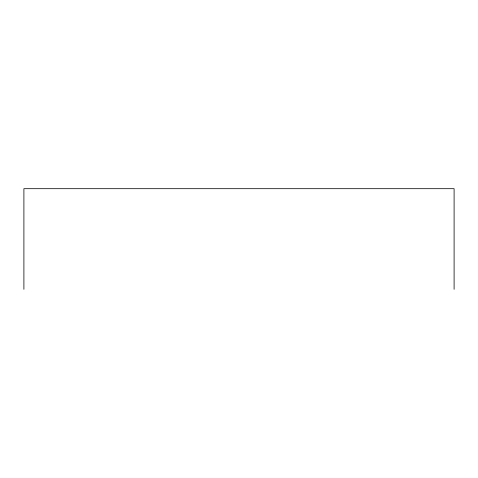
<?xml version="1.0" encoding="UTF-8"?>
<svg xmlns="http://www.w3.org/2000/svg" width="478" height="478" viewBox="0 0 478 478"><rect width="100%" height="100%" fill="white"/><g stroke="black" fill="none" stroke-linecap="round" stroke-linejoin="round"><path stroke-width="0.72" d="M454.1 289.315L454.1 188.685L23.9 188.685L23.9 289.315"/></g></svg>
